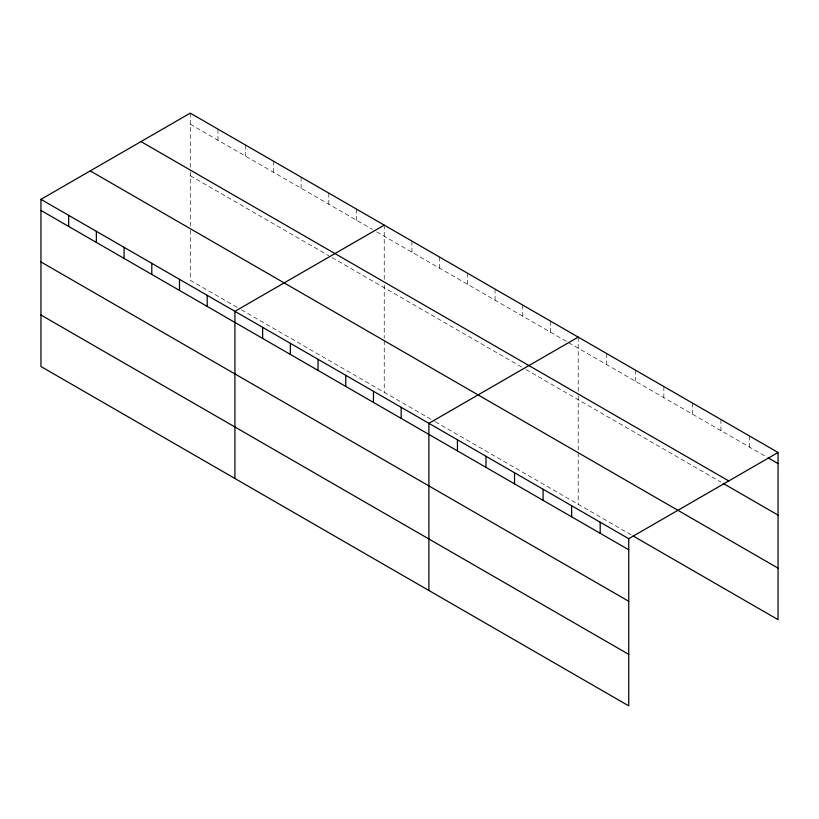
<?xml version="1.0" encoding="UTF-8"?>
<svg xmlns="http://www.w3.org/2000/svg" width="819" height="819" viewBox="0 0 819 819"><rect width="100%" height="100%" fill="white"/><g stroke="black" fill="none" stroke-linecap="round" stroke-linejoin="round"><path stroke-width="0.61" stroke-dasharray="4.09 3.07" d="M190.264 124.222L372.512 229.443M376.771 231.9L567.547 342.045M568.611 342.659L767.065 457.237M190.264 175.727L328.818 255.723M332.012 257.565L521.713 367.096M525.982 369.553L720.955 482.115M237.162 307.381L190.264 280.303L190.264 228.798M241.421 309.838L434.326 421.212M435.391 421.826L632.012 535.339M749.498 436.005L749.498 447.092M720.955 419.523L720.955 430.61M692.403 403.04L692.403 414.127M663.851 386.558L663.851 397.645M635.298 370.075L635.298 381.163M606.756 353.593L606.756 364.68M578.204 337.111L578.204 394.676M578.204 395.935L578.204 450.245M578.204 452.774L578.204 504.279M550.491 321.109L550.491 332.197M522.778 305.118L522.778 316.206M495.075 289.117L495.075 300.204M467.362 273.116L467.362 284.203M439.649 257.125L439.649 268.212M411.947 241.124L411.947 252.211M384.234 225.123L384.234 280.18M384.234 285.207L384.234 338.257M384.234 340.786L384.234 392.291M356.521 209.121L356.521 220.209M328.818 193.13L328.818 204.218M301.105 177.129L301.105 188.216M273.392 161.128L273.392 172.215M245.68 145.137L245.68 156.224M217.977 129.136L217.977 140.223M190.264 113.135L190.264 170.71M190.264 171.959L190.264 226.269"/><path stroke-width="1.23" d="M40.95 199.345L628.736 538.697L628.736 705.865L40.95 366.513L40.95 199.345L190.264 113.135L778.05 452.487L778.05 619.655L633.107 535.974M384.234 225.123L234.92 311.333L234.92 478.491M578.204 337.111L428.89 423.321L428.89 590.479M628.736 538.697L778.05 452.487M768.171 457.872L778.05 463.585M140.991 141.585L728.777 480.937M723.146 483.384L778.05 515.09M90.223 170.895L778.05 568.151M40.95 210.432L628.736 549.784M40.95 261.937L628.736 601.289M40.95 314.998L628.736 654.361M600.184 522.215L600.184 533.302M571.642 505.732L571.642 516.82M543.089 489.25L543.089 500.337M514.537 472.768L514.537 483.855M485.984 456.285L485.984 467.373M457.442 439.803L457.442 450.89M401.177 407.319L401.177 418.407M373.464 391.318L373.464 402.405M345.761 375.327L345.761 386.414M318.048 359.326L318.048 370.413M290.336 343.325L290.336 354.412M262.633 327.324L262.633 338.411M207.207 295.331L207.207 306.419M179.504 279.33L179.504 290.417M151.791 263.339L151.791 274.426M124.078 247.338L124.078 258.425M96.366 231.337L96.366 242.424M68.663 215.346L68.663 226.433"/></g></svg>
